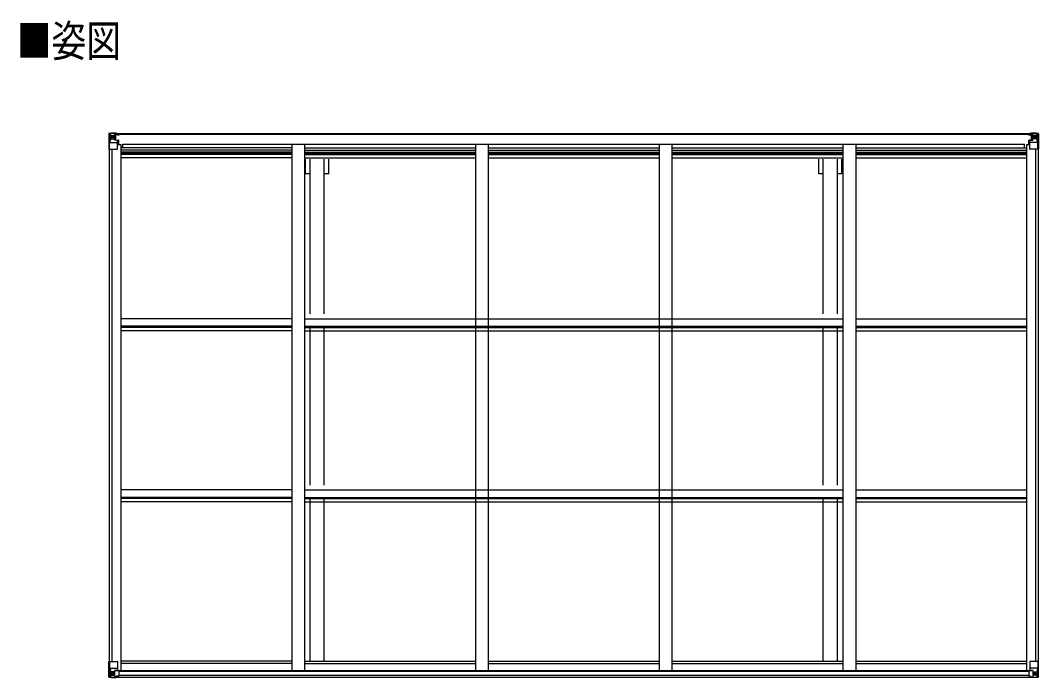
# Model space of a CAD drawing. Units: millimetres, scale not verified. Extents: x -10512 to 10512, y -7425 to 7425.
# Drawn here: x -2969 to 1000, y 789 to 3351 of the extents above; entities that cross this region are included whole.
import ezdxf
from ezdxf.enums import TextEntityAlignment as Align

# ---------------------------------------------------------------- set-up
doc = ezdxf.new("R2010")
doc.units = ezdxf.units.MM
doc.header["$LTSCALE"] = 30
for name, color, linetype in [('0-2_USER1', 3, 'Continuous'), ('0-4_YKK_13', 4, 'Continuous'), ('0-5_YKK_A1', 4, 'Continuous')]:
    doc.layers.add(name, color=color, linetype=linetype)
doc.styles.add('ＭＳ ゴシック', font='')
doc.styles.get('ＭＳ ゴシック').set_extended_font_data('MS Gothic')

msp = doc.modelspace()

# ---------------------------------------------------------------- linework, layer by layer
at = {"layer": '0-4_YKK_13'}
for p, q in [((-2624.45, 2909.53), (-2624.45, 2909.49)), ((-2623.51, 2910.53), (-2623.51, 2910.53)), ((-2623.51, 2910.49), (-2623.51, 2910.53)), ((-2614.55, 2910.92), (-2622.47, 2910.44)), ((-2621.61, 2909.47), (-2621.61, 2909.4)), ((-2621.61, 2848.82), (-2621.61, 2909.4)), ((-2617.64, 2906.03), (-2620.38, 2909.7)), ((-2616.79, 2902.52), (-2614.45, 2902.58)), ((-2616.79, 2889.05), (-2616.79, 2902.52)), ((-2602.45, 2911.71), (-2614.45, 2910.92)), ((-2614.45, 2902.58), (-2602.45, 2902.58)), ((-2603.45, 2902.58), (-2602.45, 2902.58)), ((-2595.95, 2912.22), (-2602.45, 2911.82)), ((-2602.45, 2885.72), (-2602.45, 2911.82)), ((-2602.45, 2910.94), (-2595.95, 2911.33)), ((-2600.95, 2906.11), (-2602.45, 2906.11)), ((-2600.95, 2902.58), (-2602.45, 2902.58)), ((-2595.95, 2910.41), (-2600.95, 2910.32)), ((-2600.45, 2905.75), (-2600.95, 2905.75)), ((-2596.95, 2900.82), (-2600.95, 2900.82)), ((-2600.85, 2904.45), (-2596.95, 2904.45)), ((-2600.46, 2904.66), (-2600.46, 2904.82)), ((-2600.46, 2904.82), (-2600.45, 2904.82)), ((-2600.45, 2906.78), (-2600.45, 2904.82)), ((-2592.45, 2906.78), (-2600.45, 2906.78)), ((-2592.45, 2906.75), (-2600.45, 2906.75)), ((-2590.45, 2904.91), (-2600.45, 2904.82)), ((-2596.95, 2884.72), (-2596.95, 2904.69)), ((-2595.95, 2911.33), (-2595.95, 2912.22)), ((-2595.95, 2910.82), (-2595.95, 2911.33)), ((-2595.95, 2910.82), (-2595.95, 2910.41)), ((-2595.95, 2910.41), (-2595.95, 2909.59)), ((-2590.95, 2910.02), (-2590.95, 2909.59)), ((-2590.65, 2910.02), (-2590.95, 2910.02)), ((-2590.65, 2910.02), (-2588.96, 2909.59)), ((-2590.45, 2906.52), (-2585.45, 2906.52)), ((-2590.45, 2904.91), (-2590.45, 2906.52)), ((-2585.45, 2907.44), (-2585.45, 2906.52)), ((-2585.45, 2906.52), (-2584.45, 2906.52)), ((-2584.45, 2906.52), (-2584.45, 2907.44)), ((-2584.45, 2906.52), (-2584.45, 2904.95)), ((-2584.45, 2904.84), (-2584.45, 2904.95)), ((959.55, 2906.52), (959.55, 2907.44)), ((960.55, 2906.52), (959.55, 2906.52)), ((959.55, 2906.52), (959.55, 2904.95)), ((959.55, 2904.84), (959.55, 2904.95)), ((960.55, 2907.44), (960.55, 2906.52)), ((965.55, 2906.52), (960.55, 2906.52)), ((965.75, 2910.02), (964.06, 2909.59)), ((965.55, 2904.91), (965.55, 2906.52)), ((965.55, 2904.91), (975.55, 2904.82)), ((965.75, 2910.02), (966.05, 2910.02)), ((966.05, 2910.02), (966.05, 2909.59)), ((967.55, 2906.78), (975.55, 2906.78)), ((967.55, 2906.75), (975.55, 2906.75)), ((971.05, 2912.22), (977.55, 2911.82)), ((971.05, 2911.33), (971.05, 2912.22)), ((977.55, 2910.94), (971.05, 2911.33)), ((971.05, 2910.82), (971.05, 2911.33)), ((971.05, 2910.82), (971.05, 2910.41)), ((971.05, 2910.41), (976.05, 2910.32)), ((971.05, 2910.41), (971.05, 2909.59)), ((972.05, 2884.72), (972.05, 2904.69)), ((975.94, 2904.45), (972.05, 2904.45)), ((972.05, 2900.82), (976.05, 2900.82)), ((975.55, 2906.78), (975.55, 2904.82)), ((975.55, 2905.75), (976.05, 2905.75)), ((975.55, 2904.66), (975.55, 2904.82)), ((975.55, 2904.82), (975.55, 2904.82)), ((976.05, 2906.11), (977.55, 2906.11)), ((976.05, 2902.58), (977.55, 2902.58)), ((977.55, 2885.72), (977.55, 2911.82)), ((977.55, 2911.71), (989.55, 2910.92)), ((978.55, 2902.58), (977.55, 2902.58)), ((989.55, 2902.58), (977.55, 2902.58)), ((991.88, 2902.52), (989.55, 2902.58)), ((989.64, 2910.92), (997.56, 2910.44)), ((991.88, 2889.05), (991.88, 2902.52)), ((992.74, 2906.03), (995.47, 2909.7)), ((996.7, 2909.47), (996.71, 2909.4)), ((996.71, 2848.82), (996.71, 2909.4)), ((998.61, 2910.53), (998.61, 2910.53)), ((998.61, 2910.49), (998.61, 2910.53)), ((999.55, 2909.53), (999.55, 2909.49)), ((-2621.06, 2875.7), (-2616.92, 2887.79)), ((-2621.06, 2875.7), (-2614.45, 2875.49)), ((-2614.45, 2889.02), (-2616.79, 2889.05)), ((-2614.45, 2889.02), (-2602.45, 2889.02)), ((-2614.45, 2889.02), (-2614.45, 2889.02)), ((-2614.45, 2875.49), (-2590.45, 2875.49)), ((-2608.97, 2895.38), (-2608.97, 2894.42)), ((-2600.95, 2889.02), (-2602.45, 2889.02)), ((-2601.63, 2885.46), (-2591.28, 2883.81)), ((-2601.63, 2884.83), (-2601.63, 2885.46)), ((-2591.28, 2883.18), (-2601.63, 2884.83)), ((-2596.95, 2892.62), (-2600.95, 2892.62)), ((-2591.28, 2883.81), (-2591.28, 2883.18)), ((-2591, 2883.73), (-2586.95, 2883.7)), ((-2590.45, 2849.82), (-2590.45, 2882.92)), ((-2585.95, 2871.82), (-2590.45, 2871.82)), ((-2585.95, 2883.69), (-2586.95, 2883.7)), ((-2586.95, 2881.96), (-2585.95, 2881.97)), ((-2585.95, 2867.47), (-2585.95, 2883.69)), ((961.05, 2883.69), (962.05, 2883.7)), ((961.05, 2867.47), (961.05, 2883.69)), ((962.05, 2881.96), (961.05, 2881.97)), ((961.05, 2871.82), (965.55, 2871.82)), ((966.1, 2883.73), (962.05, 2883.7)), ((965.55, 2849.82), (965.55, 2882.92)), ((989.55, 2875.49), (965.55, 2875.49)), ((976.72, 2885.46), (966.38, 2883.81)), ((966.38, 2883.18), (976.72, 2884.83)), ((966.38, 2883.81), (966.38, 2883.18)), ((972.05, 2892.62), (976.05, 2892.62)), ((976.05, 2889.02), (977.55, 2889.02)), ((976.72, 2884.83), (976.72, 2885.46)), ((989.55, 2889.02), (977.55, 2889.02)), ((984.07, 2895.38), (984.07, 2894.42)), ((989.55, 2889.02), (991.88, 2889.05)), ((989.55, 2889.02), (989.55, 2889.02)), ((996.16, 2875.7), (989.55, 2875.49)), ((996.16, 2875.7), (992.02, 2887.79)), ((-2621.61, 2848.82), (-2591.45, 2848.82)), ((996.71, 2848.82), (966.55, 2848.82)), ((-2624.45, 852.84), (-2591.45, 852.84)), ((-2624.45, 792.13), (-2624.45, 852.84)), ((-2621.61, 852.84), (-2621.61, 792.26)), ((-2590.45, 851.84), (-2590.45, 818.74)), ((965.55, 851.84), (965.55, 818.74)), ((999.55, 852.84), (966.55, 852.84)), ((996.71, 852.84), (996.71, 792.26)), ((999.55, 792.13), (999.55, 852.84)), ((-2621.06, 825.96), (-2614.45, 826.17)), ((-2621.06, 825.96), (-2616.92, 813.88)), ((-2617.64, 795.63), (-2620.37, 791.97)), ((-2614.45, 812.64), (-2616.79, 812.61)), ((-2616.79, 812.61), (-2616.79, 799.14)), ((-2616.79, 799.14), (-2614.45, 799.08)), ((-2614.45, 826.17), (-2590.45, 826.17)), ((-2614.45, 812.64), (-2614.45, 812.64)), ((-2602.45, 812.64), (-2614.45, 812.64)), ((-2614.45, 799.09), (-2602.45, 799.09)), ((-2609.93, 806.28), (-2609.93, 807.24)), ((-2602.45, 816.63), (-2595.95, 816.63)), ((-2602.45, 816.63), (-2602.45, 789.84)), ((-2591.28, 818.49), (-2601.63, 816.83)), ((-2601.63, 816.83), (-2601.63, 816.63)), ((-2598.93, 816.63), (-2591.28, 817.85)), ((-2595.95, 816.63), (-2586.95, 816.6)), ((-2595.95, 789.44), (-2595.95, 795.39)), ((-2586.95, 794.82), (-2595.95, 794.76)), ((-2591.28, 817.85), (-2591.28, 818.49)), ((-2585.95, 815.69), (-2585.95, 795.53)), ((961.05, 815.69), (961.05, 795.53)), ((971.05, 816.63), (962.05, 816.6)), ((962.05, 794.82), (971.05, 794.76)), ((989.55, 826.17), (965.55, 826.17)), ((966.38, 818.49), (976.72, 816.83)), ((966.38, 817.85), (966.38, 818.49)), ((974.03, 816.63), (966.38, 817.85)), ((977.55, 816.63), (971.05, 816.63)), ((971.05, 789.44), (971.05, 795.39)), ((976.72, 816.83), (976.72, 816.63)), ((977.55, 816.63), (977.55, 789.84)), ((977.55, 812.64), (989.55, 812.64)), ((989.55, 799.09), (977.55, 799.09)), ((985.03, 806.28), (985.03, 807.24)), ((996.16, 825.96), (989.55, 826.17)), ((989.55, 812.64), (989.55, 812.64)), ((989.55, 812.64), (991.88, 812.61)), ((991.88, 799.14), (989.55, 799.08)), ((991.88, 812.61), (991.88, 799.14)), ((996.16, 825.96), (992.02, 813.88)), ((992.74, 795.63), (995.47, 791.97)), ((-2623.51, 791.18), (-2623.51, 791.13)), ((-2614.54, 790.75), (-2622.47, 791.22)), ((-2621.61, 792.19), (-2621.61, 792.26)), ((-2602.45, 789.96), (-2614.45, 790.74)), ((977.55, 789.96), (989.55, 790.74)), ((989.64, 790.75), (997.56, 791.22)), ((996.7, 792.19), (996.71, 792.26)), ((998.61, 791.18), (998.61, 791.13))]:
    msp.add_line(p, q, dxfattribs=at)
for points in [[(-2624.45, 2909.49), (-2624.45, 2848.82), (-2621.61, 2848.82)], [(-2623.51, 2910.53), (-2614.45, 2911.09), (-2602.45, 2911.82)], [(-2610.89, 2896.34), (-2611.85, 2896.34), (-2611.85, 2897.3), (-2610.89, 2897.3)], [(-2609.93, 2898.26), (-2609.93, 2899.22), (-2608.97, 2899.22), (-2608.97, 2898.26)], [(-2608.01, 2897.3), (-2607.05, 2897.3), (-2607.05, 2896.34), (-2608.01, 2896.34)], [(-2595.95, 2910.82), (-2600.95, 2910.82), (-2600.95, 2885.36)], [(-2585.45, 2904.79), (-2600.45, 2904.66), (-2600.46, 2904.66)], [(-2600.45, 2905.75), (-2592.45, 2905.75), (-2592.45, 2907.44)], [(-2590.45, 2904.91), (-2590.45, 2904.9), (-2584.45, 2904.95)], [(965.55, 2904.91), (965.55, 2904.9), (959.55, 2904.95)], [(960.55, 2904.79), (975.55, 2904.66), (975.55, 2904.66)], [(975.55, 2905.75), (967.55, 2905.75), (967.55, 2907.44)], [(971.05, 2910.82), (976.05, 2910.82), (976.05, 2885.36)], [(998.61, 2910.53), (989.55, 2911.09), (977.55, 2911.82)], [(983.11, 2897.3), (982.15, 2897.3), (982.15, 2896.34), (983.11, 2896.34)], [(985.03, 2898.26), (985.03, 2899.22), (984.07, 2899.22), (984.07, 2898.26)], [(985.99, 2896.34), (986.95, 2896.34), (986.95, 2897.3), (985.99, 2897.3)], [(999.55, 2909.49), (999.55, 2848.82), (996.71, 2848.82)], [(-2608.97, 2894.42), (-2609.93, 2894.42), (-2609.93, 2895.38)], [(-2586.95, 2883.7), (-2586.95, 2881.96), (-2590.45, 2881.95)], [(962.05, 2883.7), (962.05, 2881.96), (965.55, 2881.95)], [(984.07, 2894.42), (985.03, 2894.42), (985.03, 2895.38)], [(-2610.89, 804.36), (-2611.85, 804.36), (-2611.85, 805.32), (-2610.89, 805.32)], [(-2609.93, 807.24), (-2608.97, 807.24), (-2608.97, 806.28)], [(-2608.97, 803.4), (-2608.97, 802.44), (-2609.93, 802.44), (-2609.93, 803.4)], [(-2608.01, 805.32), (-2607.05, 805.32), (-2607.05, 804.36), (-2608.01, 804.36)], [(-2585.95, 795.53), (-2585.96, 795.43), (-2595.95, 795.39)], [(961.05, 795.53), (961.06, 795.43), (971.05, 795.39)], [(983.11, 805.32), (982.15, 805.32), (982.15, 804.36), (983.11, 804.36)], [(985.03, 807.24), (984.07, 807.24), (984.07, 806.28)], [(984.07, 803.4), (984.07, 802.44), (985.03, 802.44), (985.03, 803.4)], [(985.99, 804.36), (986.95, 804.36), (986.95, 805.32), (985.99, 805.32)], [(-2623.51, 791.13), (-2614.45, 790.58), (-2595.95, 789.44)], [(998.61, 791.13), (989.55, 790.58), (971.05, 789.44)]]:
    msp.add_lwpolyline(points, dxfattribs=at)
for centre in [(-2609.45, 2896.82), (984.55, 2896.82), (-2609.45, 804.84), (984.55, 804.84)]:
    msp.add_circle(centre, 5.3, dxfattribs=at)
for centre, radius, start, end in [((-2623.45, 2909.53), 0.999, 93.4424, 179.95083), ((-2623.45, 2909.53), 1, 93.50017, 180.00079), ((-2623.45, 2909.49), 0.999, 93.4424, 179.95083), ((-2622.3, 2923.14), 12.7, 269.24466, 275.10311), ((-2620.33, 2909.53), 1.28, 131.17831, 182.45895), ((-2610.89, 2898.26), 0.96, 270, 0), ((-2608.01, 2898.26), 0.96, 180, 270), ((-2600.45, 2907.28), 0.5, 179.99802, 269.99691), ((-2600.45, 2907.25), 0.5, 180.00109, 270.00109), ((-2600.45, 2904.32), 0.5, 90.52895, 180.04464), ((-2600.44, 2904.15), 0.513, 91.88028, 181.04707), ((-2585.32, 2912.48), 7.69, 268.96999, 276.43426), ((960.41, 2912.48), 7.69, 263.56574, 271.03001), ((975.55, 2907.28), 0.5, 270.00309, 0.00198), ((975.55, 2907.25), 0.5, 269.99891, 359.99891), ((975.55, 2904.32), 0.5, 359.95536, 89.47105), ((975.54, 2904.15), 0.513, 358.95293, 88.11972), ((983.11, 2898.26), 0.96, 270, 0), ((985.99, 2898.26), 0.96, 180, 270), ((995.42, 2909.53), 1.28, 357.54105, 48.82169), ((997.4, 2923.14), 12.7, 264.89689, 270.75534), ((998.55, 2909.53), 0.999, 0.04917, 86.5576), ((998.55, 2909.53), 1, 359.99921, 86.49983), ((998.55, 2909.49), 0.999, 0.04917, 86.5576), ((-2610.89, 2895.38), 0.96, 0, 90), ((-2608.01, 2895.38), 0.96, 90, 180), ((-2601.52, 2886.39), 0.937, 182.32209, 263.26766), ((-2601.52, 2885.76), 0.937, 182.32209, 263.26766), ((-2591.39, 2882.88), 0.937, 2.32209, 83.26766), ((-2591.39, 2882.25), 0.937, 2.32209, 83.26766), ((966.49, 2882.88), 0.937, 96.73234, 177.67791), ((966.49, 2882.25), 0.937, 96.73234, 177.67791), ((976.61, 2886.39), 0.937, 276.73234, 357.67791), ((976.61, 2885.76), 0.937, 276.73234, 357.67791), ((983.11, 2895.38), 0.96, 0, 90), ((985.99, 2895.38), 0.96, 90, 180), ((-2591.45, 2849.82), 1, 270, 0), ((966.55, 2849.82), 1, 180, 270), ((-2591.45, 851.84), 1, 0, 90), ((966.55, 851.84), 1, 90, 180), ((-2610.89, 806.28), 0.96, 270, 0), ((-2610.89, 803.4), 0.96, 0, 90), ((-2608.01, 806.28), 0.96, 180, 270), ((-2608.01, 803.4), 0.96, 90, 180), ((-2601.52, 815.9), 0.937, 96.73234, 129.06602), ((-2591.39, 819.42), 0.937, 276.73234, 357.67791), ((-2591.39, 818.78), 0.937, 276.73234, 357.67791), ((966.49, 819.42), 0.937, 182.32209, 263.26766), ((966.49, 818.78), 0.937, 182.32209, 263.26766), ((976.61, 815.9), 0.937, 50.93398, 83.26766), ((983.11, 806.28), 0.96, 270, 0), ((983.11, 803.4), 0.96, 0, 90), ((985.99, 806.28), 0.96, 180, 270), ((985.99, 803.4), 0.96, 90, 180), ((-2623.45, 792.17), 0.999, 180.04917, 266.5576), ((-2623.45, 792.13), 0.999, 180.04917, 266.5576), ((-2623.45, 792.13), 1, 179.99921, 266.49983), ((-2622.3, 778.52), 12.7, 84.89689, 90.75534), ((-2620.33, 792.13), 1.28, 177.54105, 228.82169), ((995.42, 792.13), 1.28, 311.17831, 2.45895), ((997.4, 778.52), 12.7, 89.24466, 95.10311), ((998.55, 792.17), 0.999, 273.4424, 359.95083), ((998.55, 792.13), 0.999, 273.4424, 359.95083), ((998.55, 792.13), 1, 273.50017, 0.00079)]:
    msp.add_arc(centre, radius, start, end, dxfattribs=at)
for centre, major_axis, ratio, start_param, end_param in [((-2422.51, 2922.84), (201, 12.36), 0.060933, 3.1373463, 3.1378449), ((-2621.51, 2910.61), (2, 0.12), 0.060933, 3.1378449, 4.2119296), ((-2621.32, 2907.51), (-0.02, 3), 0.466854, 5.5234897, 6.1575023), ((-2619.66, 2902.44), (0.03, 5), 0.573921, 4.7320603, 5.5159136), ((-2696.2, 2902.58), (81.75, 0), 0.061163, 0, 0.0007725), ((1071.3, 2902.58), (-81.75, 0), 0.061163, 6.2824128, 6.2831853), ((994.75, 2902.44), (-0.03, 5), 0.573921, 0.7672717, 1.551125), ((996.42, 2907.51), (0.02, 3), 0.466854, 0.125683, 0.7596956), ((996.61, 2910.61), (-2, 0.12), 0.060933, 2.0712557, 3.1453404), ((797.61, 2922.84), (-201, 12.36), 0.060933, 3.1453404, 3.145839), ((-2620.34, 2878.05), (0.85, 2.32), 0.403757, 2.3087461, 3.2744049), ((-2618.19, 2889.07), (0, 3), 0.468246, 4.2703918, 4.7058971), ((993.29, 2889.07), (0, 3), 0.468246, 1.5772882, 2.0127935), ((995.44, 2878.05), (-0.85, 2.32), 0.403757, 3.0087805, 3.9744392), ((-2620.34, 823.61), (0.85, -2.32), 0.403757, 3.0087805, 3.9744392), ((-2619.66, 799.22), (0.03, -5), 0.573921, 0.7672717, 1.551125), ((-2618.19, 812.59), (0, -3), 0.468246, 1.5772882, 2.0127935), ((-2696.2, 799.09), (81.75, 0), 0.061163, 6.2824128, 6.2831853), ((-2586.95, 815.69), (1, -0.021), 0.906239, 0.0187047, 1.589501), ((-2586.95, 795.52), (1, 0.012), 0.707053, 4.7036637, 6.124411), ((962.05, 815.69), (-1, -0.021), 0.906239, 4.6936843, 6.2644806), ((962.05, 795.52), (-1, 0.012), 0.707053, 0.1587743, 1.5795216), ((1071.3, 799.09), (-81.75, 0), 0.061163, 0, 0.0007725), ((994.75, 799.22), (-0.03, -5), 0.573921, 4.7320603, 5.5159136), ((993.29, 812.59), (0, -3), 0.468246, 4.2703918, 4.7058971), ((995.44, 823.61), (-0.85, -2.32), 0.403757, 2.3087461, 3.2744049), ((-2621.51, 791.05), (2, -0.12), 0.060933, 2.0712557, 3.1453404), ((-2422.51, 778.82), (201, -12.36), 0.060933, 3.1453404, 3.145839), ((-2621.32, 794.15), (-0.02, -3), 0.466854, 0.125683, 0.7596956), ((996.42, 794.15), (0.02, -3), 0.466854, 5.5234897, 6.1575023), ((996.61, 791.05), (-2, -0.12), 0.060933, 3.1378449, 4.2119296), ((797.61, 778.82), (-201, -12.36), 0.060933, 3.1373463, 3.1378449)]:
    msp.add_ellipse(centre, major_axis=major_axis, ratio=ratio, start_param=start_param, end_param=end_param, dxfattribs=at)
at = {"layer": '0-5_YKK_A1'}
for p, q in [((-2600.95, 2909.59), (976.05, 2909.59)), ((-2600.95, 2907.44), (976.05, 2907.44)), ((-2590.45, 2867.47), (-2577.45, 2867.47)), ((-2577.45, 2867.47), (-2577.45, 816.82)), ((-2569.95, 2853.79), (-2569.95, 2869.31)), ((-2569.95, 2869.31), (945.05, 2869.31)), ((-1911.45, 2869.29), (-1911.45, 816.82)), ((-1861.45, 2869.29), (-1861.45, 816.82)), ((-1195.45, 2869.29), (-1195.45, 816.82)), ((-1145.45, 2869.29), (-1145.45, 816.82)), ((-479.45, 2869.29), (-479.45, 816.82)), ((-429.45, 2869.29), (-429.45, 816.82)), ((236.55, 2869.29), (236.55, 816.82)), ((286.55, 2869.29), (286.55, 816.82)), ((945.05, 2853.79), (945.05, 2869.31)), ((952.55, 2867.47), (952.55, 816.82)), ((952.55, 2867.47), (965.55, 2867.47)), ((-2622.45, 2848.82), (-2622.45, 852.84)), ((-2612.75, 2848.82), (-2612.75, 852.84)), ((-1911.45, 2853.79), (-2577.45, 2853.79)), ((-1911.45, 2845.4), (-2577.45, 2845.4)), ((-1911.45, 2837.2), (-2577.45, 2837.2)), ((-1911.45, 2833.27), (-2577.45, 2833.27)), ((-1911.45, 2828.19), (-2577.45, 2828.19)), ((-1861.45, 2853.79), (-1195.45, 2853.79)), ((-1861.45, 2845.4), (-1195.45, 2845.4)), ((-1861.45, 2837.2), (-1195.45, 2837.2)), ((-1861.45, 2833.27), (-1195.45, 2833.27)), ((-1861.45, 2828.19), (-1195.45, 2828.19)), ((-1145.45, 2853.79), (-479.45, 2853.79)), ((-1145.45, 2845.4), (-479.45, 2845.4)), ((-1145.45, 2837.2), (-479.45, 2837.2)), ((-1145.45, 2833.27), (-479.45, 2833.27)), ((-1145.45, 2828.19), (-479.45, 2828.19)), ((-429.45, 2853.79), (236.55, 2853.79)), ((-429.45, 2845.4), (236.55, 2845.4)), ((-429.45, 2837.2), (236.55, 2837.2)), ((-429.45, 2833.27), (236.55, 2833.27)), ((-429.45, 2828.19), (236.55, 2828.19)), ((286.55, 2853.79), (952.55, 2853.79)), ((286.55, 2845.4), (952.55, 2845.4)), ((286.55, 2837.2), (952.55, 2837.2)), ((286.55, 2833.27), (952.55, 2833.27)), ((286.55, 2828.19), (952.55, 2828.19)), ((987.85, 2848.82), (987.85, 852.84)), ((997.55, 2848.82), (997.55, 852.84)), ((-1911.45, 2815.18), (-2577.45, 2815.18)), ((-1861.45, 2815.18), (-1195.45, 2815.18)), ((-1857.65, 2753.59), (-1857.65, 2809.86)), ((-1839.95, 2207.3), (-1839.95, 2809.86)), ((-1784.95, 2207.3), (-1784.95, 2809.86)), ((-1767.25, 2753.59), (-1767.25, 2809.86)), ((-1145.45, 2815.18), (-479.45, 2815.18)), ((-429.45, 2815.18), (236.55, 2815.18)), ((142.35, 2753.59), (142.35, 2809.86)), ((160.05, 2207.3), (160.05, 2809.86)), ((215.05, 2207.3), (215.05, 2809.86)), ((232.75, 2753.59), (232.75, 2809.86)), ((286.55, 2815.18), (952.55, 2815.18)), ((-1839.95, 2753.59), (-1857.65, 2753.59)), ((-1767.25, 2753.59), (-1784.95, 2753.59)), ((160.05, 2753.59), (142.35, 2753.59)), ((232.75, 2753.59), (215.05, 2753.59)), ((-1911.45, 2188.53), (-2577.42, 2188.53)), ((-1861.42, 2188.53), (236.55, 2188.53)), ((286.58, 2188.53), (952.55, 2188.53)), ((-1911.45, 2158.79), (-2577.42, 2158.79)), ((-1911.45, 2154.24), (-2577.42, 2154.24)), ((-1861.42, 2158.79), (236.55, 2158.79)), ((-1861.42, 2154.24), (236.55, 2154.24)), ((-1839.95, 1539.84), (-1839.95, 2155.67)), ((-1784.95, 1539.84), (-1784.95, 2155.67)), ((160.05, 1539.84), (160.05, 2155.67)), ((215.05, 1539.84), (215.05, 2155.67)), ((286.58, 2158.79), (952.55, 2158.79)), ((286.58, 2154.24), (952.55, 2154.24)), ((-1911.45, 2141.23), (-2577.42, 2141.23)), ((-1861.42, 2141.23), (236.55, 2141.23)), ((286.58, 2141.23), (952.55, 2141.23)), ((-1911.45, 1521.53), (-2577.42, 1521.53)), ((-1861.42, 1521.53), (236.55, 1521.53)), ((286.58, 1521.53), (952.55, 1521.53)), ((-1911.45, 1491.8), (-2577.42, 1491.8)), ((-1911.45, 1487.25), (-2577.42, 1487.25)), ((-1911.45, 1474.24), (-2577.42, 1474.24)), ((-1861.42, 1491.8), (236.55, 1491.8)), ((-1861.42, 1487.25), (236.55, 1487.25)), ((-1861.42, 1474.24), (236.55, 1474.24)), ((-1839.95, 852.99), (-1839.95, 1492.65)), ((-1784.95, 852.99), (-1784.95, 1492.65)), ((160.05, 852.99), (160.05, 1492.65)), ((215.05, 852.99), (215.05, 1492.65)), ((286.58, 1491.8), (952.55, 1491.8)), ((286.58, 1487.25), (952.55, 1487.25)), ((286.58, 1474.24), (952.55, 1474.24)), ((-1911.45, 852.99), (-2577.45, 852.99)), ((-1911.45, 844.65), (-2577.45, 844.65)), ((-1861.45, 852.99), (-1195.45, 852.99)), ((-1861.45, 844.65), (-1195.45, 844.65)), ((-1145.45, 852.99), (-479.45, 852.99)), ((-1145.45, 844.65), (-479.45, 844.65)), ((-429.45, 852.99), (236.55, 852.99)), ((-429.45, 844.65), (236.55, 844.65)), ((286.55, 852.99), (952.55, 852.99)), ((286.55, 844.65), (952.55, 844.65)), ((-2597.72, 816.82), (972.81, 816.82)), ((-2585.95, 814.56), (961.05, 814.56)), ((-2585.95, 798.94), (961.05, 798.94)), ((-2595.95, 791.05), (971.05, 791.05))]:
    msp.add_line(p, q, dxfattribs=at)

# ---------------------------------------------------------------- texts
at = {"layer": '0-2_USER1', "style": 'ＭＳ ゴシック', "width": 0.8}
msp.add_text('■姿図', height=123.8, dxfattribs=at).set_placement((-2982.71, 3172.2), align=Align.BOTTOM_LEFT)

doc.saveas('drawing.dxf')
